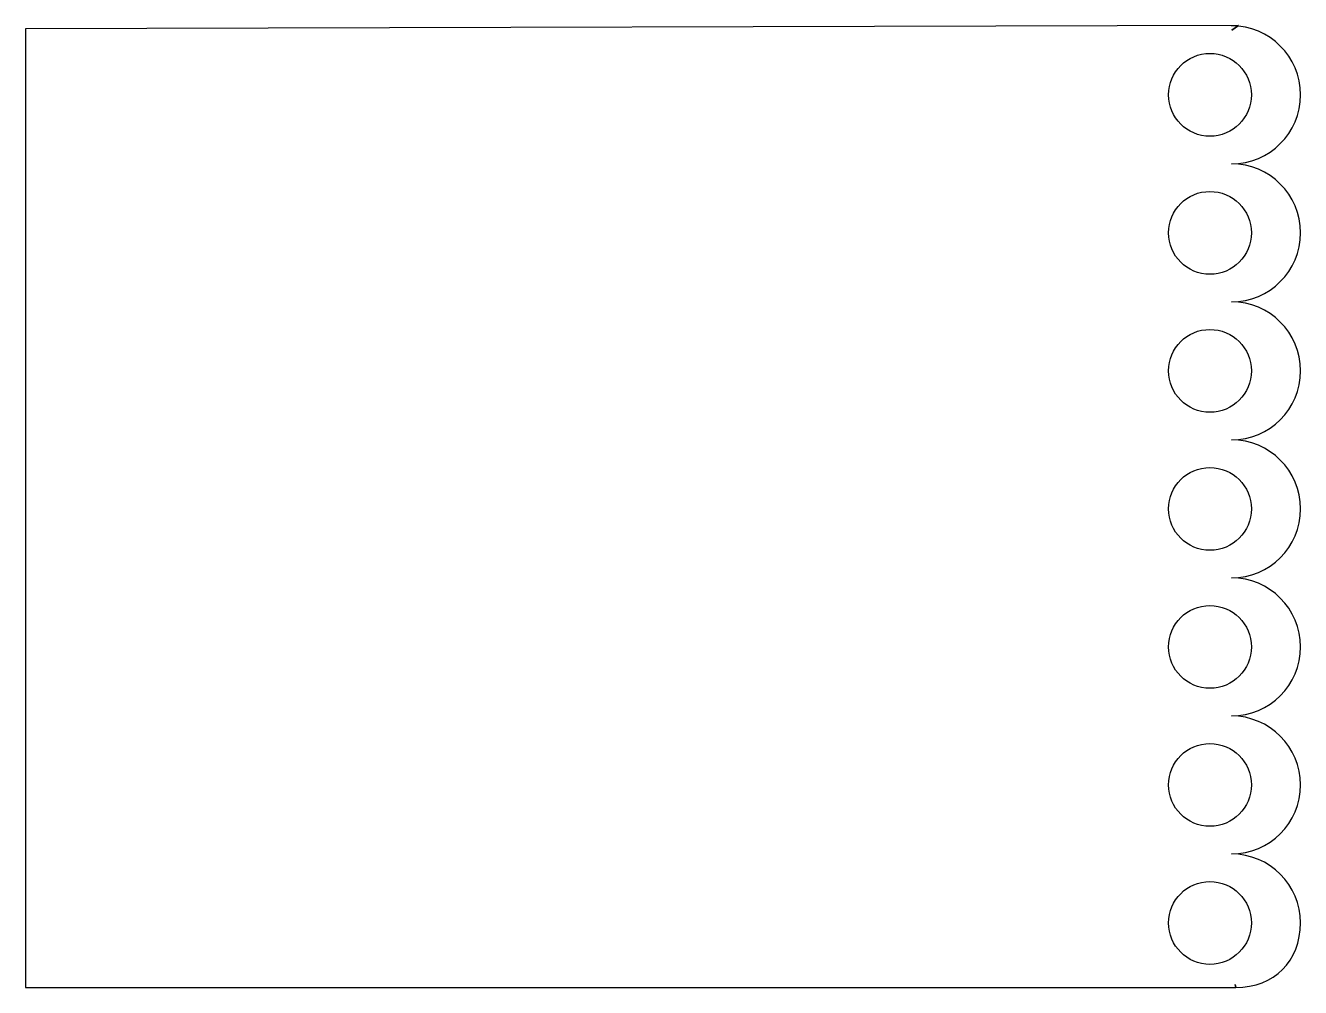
# Model space of a CAD drawing. Header units: centimetres. Extents: x -9.6 to 9.6, y -7.2 to 7.2.
import ezdxf

# ---------------------------------------------------------------- set-up
doc = ezdxf.new("R2010")
doc.units = ezdxf.units.CM
doc.header["$MEASUREMENT"] = 0
doc.layers.add('Camada 1', color=7, linetype='Continuous')

msp = doc.modelspace()

# ---------------------------------------------------------------- linework, layer by layer
at = {"layer": 'Camada 1', "color": 8}
for points, knots in [([(8.60377, -7.19058), (8.60377, -7.19058), (8.61536, -7.23582), (8.61536, -7.23582), (8.61536, -7.23582), (8.61536, -7.23582), (-9.58601, -7.23582), (-9.58601, -7.23582), (-9.58601, -7.23582), (-9.58601, -7.23582), (-9.58601, 7.18619), (-9.58601, 7.18619), (-9.58601, 7.18619), (-9.58601, 7.18619), (8.65309, 7.2358), (8.65309, 7.2358), (8.65309, 7.2358), (8.65309, 7.2358), (8.55252, 7.16542), (8.55252, 7.16542), (8.55252, 7.16542), (8.55252, 7.16542), (8.65309, 7.2358), (8.65309, 7.2358), (8.65309, 7.2358), (8.65309, 7.2358), (8.54789, 7.23059), (8.54789, 7.23059), (8.54789, 7.23059), (9.12119, 7.23059), (9.58598, 6.76588), (9.58598, 6.19247), (9.58598, 6.19247), (9.58598, 5.61906), (9.12119, 5.15446), (8.54789, 5.15446), (8.54789, 5.15446), (9.12119, 5.15446), (9.58598, 4.68975), (9.58598, 4.11626), (9.58598, 4.11626), (9.58598, 3.54296), (9.12119, 3.07825), (8.54789, 3.07825), (8.54789, 3.07825), (9.12119, 3.07825), (9.58598, 2.61354), (9.58598, 2.04013), (9.58598, 2.04013), (9.58598, 1.46694), (9.12119, 1.00212), (8.54789, 1.00212), (8.54789, 1.00212), (9.12119, 1.00212), (9.58598, 0.53741), (9.58598, -0.036), (9.58598, -0.036), (9.58598, -0.60919), (9.12119, -1.07401), (8.54789, -1.07401), (8.54789, -1.07401), (9.12119, -1.07401), (9.58598, -1.5388), (9.58598, -2.11231), (9.58598, -2.11231), (9.58598, -2.6854), (9.12119, -3.15022), (8.54789, -3.15022), (8.54789, -3.15022), (9.12119, -3.15022), (9.58598, -3.61504), (9.58598, -4.18815), (9.58598, -4.18815), (9.58598, -4.76166), (9.12119, -5.22645), (8.54789, -5.22645), (8.54789, -5.22645), (9.12119, -5.22645), (9.58598, -5.69127), (9.58598, -6.26457), (9.58598, -6.26457), (9.58598, -6.83784), (9.18847, -7.23578), (8.61533, -7.23578), (8.61533, -7.23578), (8.61533, -7.23578), (8.60377, -7.19058), (8.60377, -7.19058)], [0, 0, 0, 0, 0.04347826, 0.04347826, 0.04347826, 0.04347826, 0.08695652, 0.08695652, 0.08695652, 0.08695652, 0.13043478, 0.13043478, 0.13043478, 0.13043478, 0.17391304, 0.17391304, 0.17391304, 0.17391304, 0.2173913, 0.2173913, 0.2173913, 0.2173913, 0.26086957, 0.26086957, 0.26086957, 0.26086957, 0.30434783, 0.30434783, 0.30434783, 0.30434783, 0.34782609, 0.34782609, 0.34782609, 0.34782609, 0.39130435, 0.39130435, 0.39130435, 0.39130435, 0.43478261, 0.43478261, 0.43478261, 0.43478261, 0.47826087, 0.47826087, 0.47826087, 0.47826087, 0.52173913, 0.52173913, 0.52173913, 0.52173913, 0.56521739, 0.56521739, 0.56521739, 0.56521739, 0.60869565, 0.60869565, 0.60869565, 0.60869565, 0.65217391, 0.65217391, 0.65217391, 0.65217391, 0.69565217, 0.69565217, 0.69565217, 0.69565217, 0.73913043, 0.73913043, 0.73913043, 0.73913043, 0.7826087, 0.7826087, 0.7826087, 0.7826087, 0.82608696, 0.82608696, 0.82608696, 0.82608696, 0.86956522, 0.86956522, 0.86956522, 0.86956522, 0.91304348, 0.91304348, 0.91304348, 0.91304348, 1, 1, 1, 1]), ([(8.84777, 6.19247), (8.84777, 6.53653), (8.56877, 6.81546), (8.22478, 6.81546), (8.22478, 6.81546), (7.88061, 6.81546), (7.60179, 6.53654), (7.60179, 6.19247), (7.60179, 6.19247), (7.60179, 5.84851), (7.88061, 5.56969), (8.22478, 5.56969), (8.22478, 5.56969), (8.5688, 5.56969), (8.84777, 5.84848), (8.84777, 6.19247)], [0, 0, 0, 0, 0.2, 0.2, 0.2, 0.2, 0.4, 0.4, 0.4, 0.4, 0.6, 0.6, 0.6, 0.6, 1, 1, 1, 1]), ([(8.22481, 4.73914), (7.88064, 4.73914), (7.60182, 4.46032), (7.60182, 4.11626), (7.60182, 4.11626), (7.60182, 3.77228), (7.88064, 3.49338), (8.22481, 3.49338), (8.22481, 3.49338), (8.56879, 3.49338), (8.8478, 3.7723), (8.8478, 4.11626), (8.8478, 4.11626), (8.84777, 4.46032), (8.5688, 4.73914), (8.22481, 4.73914)], [0, 0, 0, 0, 0.2, 0.2, 0.2, 0.2, 0.4, 0.4, 0.4, 0.4, 0.6, 0.6, 0.6, 0.6, 1, 1, 1, 1]), ([(8.84777, 2.0401), (8.84777, 2.38408), (8.56877, 2.66309), (8.22478, 2.66309), (8.22478, 2.66309), (7.88061, 2.66309), (7.60179, 2.38409), (7.60179, 2.0401), (7.60179, 2.0401), (7.60179, 1.69614), (7.88061, 1.4174), (8.22478, 1.4174), (8.22478, 1.4174), (8.5688, 1.41743), (8.84777, 1.69614), (8.84777, 2.0401)], [0, 0, 0, 0, 0.2, 0.2, 0.2, 0.2, 0.4, 0.4, 0.4, 0.4, 0.6, 0.6, 0.6, 0.6, 1, 1, 1, 1]), ([(8.22481, 0.58677), (7.88064, 0.58677), (7.60182, 0.30795), (7.60182, -0.03603), (7.60182, -0.03603), (7.60182, -0.38009), (7.88064, -0.65891), (8.22481, -0.65891), (8.22481, -0.65891), (8.56879, -0.65891), (8.8478, -0.38009), (8.8478, -0.03603), (8.8478, -0.03603), (8.84777, 0.30798), (8.5688, 0.58677), (8.22481, 0.58677)], [0, 0, 0, 0, 0.2, 0.2, 0.2, 0.2, 0.4, 0.4, 0.4, 0.4, 0.6, 0.6, 0.6, 0.6, 1, 1, 1, 1]), ([(8.84777, -2.11235), (8.84777, -1.76815), (8.56877, -1.48936), (8.22478, -1.48936), (8.22478, -1.48936), (7.88061, -1.48936), (7.60179, -1.76815), (7.60179, -2.11235), (7.60179, -2.11235), (7.60179, -2.45612), (7.88061, -2.73491), (8.22478, -2.73491), (8.22478, -2.73491), (8.5688, -2.73492), (8.84777, -2.45613), (8.84777, -2.11235)], [0, 0, 0, 0, 0.2, 0.2, 0.2, 0.2, 0.4, 0.4, 0.4, 0.4, 0.6, 0.6, 0.6, 0.6, 1, 1, 1, 1]), ([(8.22481, -3.56558), (7.88064, -3.56558), (7.60182, -3.8444), (7.60182, -4.18817), (7.60182, -4.18817), (7.60182, -4.53237), (7.88064, -4.81116), (8.22481, -4.81116), (8.22481, -4.81116), (8.56879, -4.81116), (8.8478, -4.53237), (8.8478, -4.18817), (8.8478, -4.18817), (8.84777, -3.8444), (8.5688, -3.56558), (8.22481, -3.56558)], [0, 0, 0, 0, 0.2, 0.2, 0.2, 0.2, 0.4, 0.4, 0.4, 0.4, 0.6, 0.6, 0.6, 0.6, 1, 1, 1, 1]), ([(8.84777, -6.26459), (8.84777, -5.92061), (8.56877, -5.64179), (8.22478, -5.64179), (8.22478, -5.64179), (7.88061, -5.64179), (7.60179, -5.92061), (7.60179, -6.26459), (7.60179, -6.26459), (7.60179, -6.60855), (7.88061, -6.88718), (8.22478, -6.88718), (8.22478, -6.88718), (8.5688, -6.88721), (8.84777, -6.60855), (8.84777, -6.26459)], [0, 0, 0, 0, 0.2, 0.2, 0.2, 0.2, 0.4, 0.4, 0.4, 0.4, 0.6, 0.6, 0.6, 0.6, 1, 1, 1, 1])]:
    msp.add_open_spline(points, degree=3, knots=knots, dxfattribs=at)

doc.saveas('drawing.dxf')
